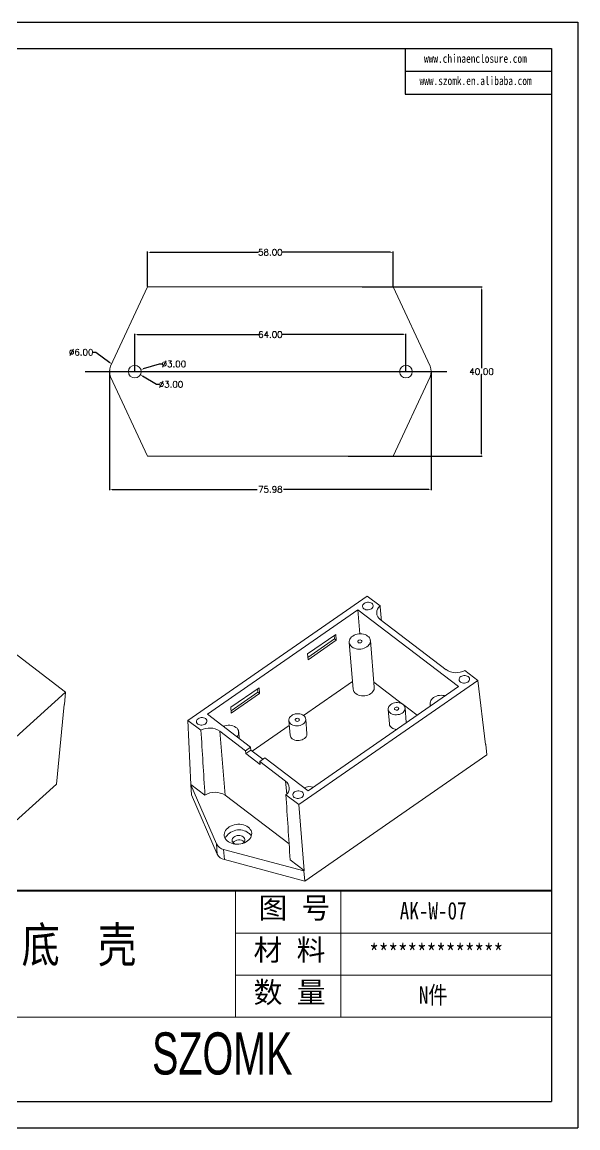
# Model space of a CAD drawing. Header units: inches. Extents: x 3379 to 4150, y 1114 to 1376.
# Drawn here: x 4018.5 to 4149.7, y 1114.4 to 1375.7 of the extents above; entities that cross this region are included whole.
import ezdxf

# ---------------------------------------------------------------- set-up
doc = ezdxf.new("R2010")
doc.units = ezdxf.units.IN
doc.header["$LTSCALE"] = 15
doc.layers.add('文字', color=81, linetype='Continuous')
doc.layers.add('粗实线', color=7, linetype='Continuous', lineweight=30)
doc.layers.add('细实线', color=3, linetype='Continuous', lineweight=9)
doc.styles.get("Standard").update_dxf_attribs({"font": 'txt', "bigfont": 'gbcbig.shx'})
doc.styles.add('宋体', font='', dxfattribs={"width": 0.8, "height": 3.5})
doc.styles.add('长仿宋', font='', dxfattribs={"width": 0.7, "height": 4})
doc.styles.get('宋体').set_extended_font_data('SimSun')
doc.styles.get('长仿宋').set_extended_font_data('SimSun')
doc.dimstyles.new('2', dxfattribs={"dimtxt": 1.5, "dimasz": 0.6, "dimexe": 0.18, "dimexo": 0.0625, "dimgap": 0.09, "dimtad": 0, "dimtih": 1, "dimtoh": 1, "dimzin": 0, "dimdsep": 46, "dimtxsty": 'Standard', "dimcen": 0, "dimadec": 0, "dimazin": 2, "dimtfac": 1, "dimtofl": 0, "dimtmove": 0, "dimatfit": 3, "dimfxl": 1, "dimtolj": 1, "dimtzin": 0, "dimarcsym": 0})

# ---------------------------------------------------------------- blocks, each defined once
blk = doc.blocks.new('*D426')
at = {"color": 0, "lineweight": -2}
for p, q in [((4048.1, 1313.16), (4048.1, 1321.45)), ((4048.7, 1321.27), (4074.26, 1321.27)), ((4105.5, 1321.27), (4079.94, 1321.27)), ((4106.1, 1313.16), (4106.1, 1321.45))]:
    blk.add_line(p, q, dxfattribs=at)
at = {"color": 0}
for points in [[(4048.7, 1321.37), (4048.7, 1321.17), (4048.1, 1321.27)], [(4105.5, 1321.37), (4105.5, 1321.17), (4106.1, 1321.27)]]:
    blk.add_solid(points, dxfattribs=at)
at = {"layer": 'Defpoints', "color": 0}
for p in [(4106.1, 1321.27), (4048.1, 1313.09), (4106.1, 1313.09)]:
    blk.add_point(p, dxfattribs=at)
at = {"color": 0, "insert": (4077.1, 1321.27), "char_height": 1.5, "attachment_point": 5}
blk.add_mtext('\\A1;58.00', dxfattribs=at)
blk = doc.blocks.new('*D427')
at = {"color": 0, "lineweight": -2}
for p, q in [((4098.74, 1313.09), (4127.14, 1313.09)), ((4126.96, 1312.49), (4126.96, 1293.93)), ((4126.96, 1273.69), (4126.96, 1292.25)), ((4095.46, 1273.09), (4127.14, 1273.09))]:
    blk.add_line(p, q, dxfattribs=at)
at = {"color": 0}
for points in [[(4126.86, 1312.49), (4127.06, 1312.49), (4126.96, 1313.09)], [(4126.86, 1273.69), (4127.06, 1273.69), (4126.96, 1273.09)]]:
    blk.add_solid(points, dxfattribs=at)
at = {"layer": 'Defpoints', "color": 0}
for p in [(4098.68, 1313.09), (4095.4, 1273.09), (4126.96, 1273.09)]:
    blk.add_point(p, dxfattribs=at)
at = {"color": 0, "insert": (4126.96, 1293.09), "char_height": 1.5, "attachment_point": 5}
blk.add_mtext('\\A1;40.00', dxfattribs=at)
blk = doc.blocks.new('*D428')
at = {"color": 0, "lineweight": -2}
for p, q in [((4045.1, 1293.16), (4045.1, 1302.03)), ((4045.7, 1301.85), (4074.26, 1301.85)), ((4108.5, 1301.85), (4079.94, 1301.85)), ((4109.1, 1293.16), (4109.1, 1302.03))]:
    blk.add_line(p, q, dxfattribs=at)
at = {"color": 0}
for points in [[(4045.7, 1301.95), (4045.7, 1301.75), (4045.1, 1301.85)], [(4108.5, 1301.95), (4108.5, 1301.75), (4109.1, 1301.85)]]:
    blk.add_solid(points, dxfattribs=at)
at = {"layer": 'Defpoints', "color": 0}
for p in [(4045.1, 1301.85), (4045.1, 1293.09), (4109.1, 1293.09)]:
    blk.add_point(p, dxfattribs=at)
at = {"color": 0, "insert": (4077.1, 1301.85), "char_height": 1.5, "attachment_point": 5}
blk.add_mtext('\\A1;64.00', dxfattribs=at)
blk = doc.blocks.new('*D429')
at = {"color": 0, "lineweight": -2}
for p, q in [((4050.19, 1290.06), (4046.9, 1292.02)), ((4050.79, 1290.06), (4050.19, 1290.06))]:
    blk.add_line(p, q, dxfattribs=at)
at = {"color": 0}
blk.add_solid([(4046.95, 1292.11), (4046.85, 1291.93), (4046.39, 1292.33)], dxfattribs=at)
at = {"layer": 'Defpoints', "color": 0}
for p in [(4043.81, 1293.86), (4046.39, 1292.33)]:
    blk.add_point(p, dxfattribs=at)
at = {"color": 0, "insert": (4053.63, 1290.06), "char_height": 1.5, "attachment_point": 5}
blk.add_mtext('\\A1;∅3.00', dxfattribs=at)
blk = doc.blocks.new('*D430')
at = {"color": 0, "lineweight": -2}
for p, q in [((4039.11, 1293.33), (4039.11, 1265.07)), ((4115.1, 1293.02), (4115.1, 1265.07)), ((4039.71, 1265.25), (4074.01, 1265.25)), ((4114.5, 1265.25), (4080.19, 1265.25))]:
    blk.add_line(p, q, dxfattribs=at)
at = {"color": 0}
for points in [[(4039.71, 1265.35), (4039.71, 1265.15), (4039.11, 1265.25)], [(4114.5, 1265.35), (4114.5, 1265.15), (4115.1, 1265.25)]]:
    blk.add_solid(points, dxfattribs=at)
at = {"layer": 'Defpoints', "color": 0}
for p in [(4039.11, 1293.4), (4115.1, 1293.08), (4115.1, 1265.25)]:
    blk.add_point(p, dxfattribs=at)
at = {"color": 0, "insert": (4077.1, 1265.25), "char_height": 1.5, "attachment_point": 5}
blk.add_mtext('\\A1;75.98', dxfattribs=at)
blk = doc.blocks.new('*D431')
at = {"color": 0, "lineweight": -2}
for p, q in [((4050.87, 1294.88), (4047.1, 1293.71)), ((4051.47, 1294.88), (4050.87, 1294.88))]:
    blk.add_line(p, q, dxfattribs=at)
at = {"color": 0}
blk.add_solid([(4047.07, 1293.81), (4047.13, 1293.62), (4046.53, 1293.54)], dxfattribs=at)
at = {"layer": 'Defpoints', "color": 0}
for p in [(4046.53, 1293.54), (4043.66, 1292.65)]:
    blk.add_point(p, dxfattribs=at)
at = {"color": 0, "insert": (4054.31, 1294.88), "char_height": 1.5, "attachment_point": 5}
blk.add_mtext('\\A1;∅3.00', dxfattribs=at)
blk = doc.blocks.new('*D432')
at = {"color": 0, "lineweight": -2}
for p, q in [((4035.27, 1297.67), (4035.87, 1297.67)), ((4035.87, 1297.67), (4039.2, 1295.23))]:
    blk.add_line(p, q, dxfattribs=at)
at = {"color": 0}
blk.add_solid([(4039.25, 1295.31), (4039.14, 1295.14), (4039.68, 1294.87)], dxfattribs=at)
at = {"layer": 'Defpoints', "color": 0}
for p in [(4039.68, 1294.87), (4044.52, 1291.32)]:
    blk.add_point(p, dxfattribs=at)
at = {"color": 0, "insert": (4032.43, 1297.67), "char_height": 1.5, "attachment_point": 5}
blk.add_mtext('\\A1;∅6.00', dxfattribs=at)

msp = doc.modelspace()

# ---------------------------------------------------------------- linework, layer by layer
for p, q in [((3780.188, 1375.665), (4149.704, 1375.665)), ((4149.704, 1375.665), (4149.704, 1114.391)), ((3789.75, 1369.444), (4143.483, 1369.444)), ((4108.923, 1369.444), (4108.923, 1358.644)), ((4143.483, 1369.444), (4143.483, 1120.612)), ((4108.923, 1364.044), (4143.483, 1364.044)), ((4108.923, 1358.644), (4143.483, 1358.644)), ((3789.75, 1120.612), (4143.483, 1120.612)), ((3780.188, 1114.391), (4149.704, 1114.391))]:
    msp.add_line(p, q)
at = {"color": 7, "linetype": 'Continuous', "lineweight": 15}
for p, q in [((4048.097, 1313.095), (4039.378, 1294.361)), ((4048.097, 1313.095), (4106.097, 1313.095)), ((4106.097, 1313.095), (4114.817, 1294.361)), ((4048.097, 1273.095), (4039.378, 1291.829)), ((4106.097, 1273.095), (4114.817, 1291.829)), ((4106.097, 1273.095), (4048.097, 1273.095)), ((4099.917, 1240.05), (4057.646, 1210.688)), ((4099.917, 1240.05), (4102.989, 1237.715)), ((4097.755, 1236.789), (4062.227, 1212.11)), ((4121.541, 1218.705), (4097.755, 1236.789)), ((4098.222, 1231.13), (4097.755, 1236.789)), ((4118.604, 1222.66), (4103.06, 1234.478)), ((4085.898, 1226.364), (4092.56, 1230.991)), ((4092.203, 1230.743), (4092.271, 1229.917)), ((4092.56, 1230.991), (4092.673, 1229.611)), ((4092.271, 1229.917), (4085.966, 1225.537)), ((4092.673, 1229.611), (4086.012, 1224.984)), ((4092.271, 1229.917), (4092.673, 1229.611)), ((4095.729, 1229.118), (4096.639, 1218.077)), ((4101.622, 1218.487), (4100.713, 1229.528)), ((4028.704, 1217.375), (4016.498, 1226.73)), ((4086.012, 1224.984), (4085.898, 1226.364)), ((4123.05, 1222.463), (4126.121, 1220.127)), ((4067.764, 1213.768), (4074.425, 1218.395)), ((4074.069, 1218.147), (4074.137, 1217.32)), ((4074.425, 1218.395), (4074.539, 1217.015)), ((4083.85, 1190.766), (4126.121, 1220.127)), ((4096.492, 1219.861), (4084.945, 1211.841)), ((4086.012, 1194.027), (4121.541, 1218.705)), ((4108.315, 1214.53), (4101.523, 1219.694)), ((4127.914, 1204.948), (4126.121, 1220.127)), ((4028.704, 1217.375), (4000.848, 1192.117)), ((4028.704, 1217.375), (4028.456, 1214.431)), ((4074.137, 1217.32), (4067.832, 1212.941)), ((4074.539, 1217.015), (4067.878, 1212.388)), ((4074.137, 1217.32), (4074.539, 1217.015)), ((4028.413, 1214.392), (4026.586, 1195.641)), ((4028.413, 1214.392), (4028.456, 1214.431)), ((4067.878, 1212.388), (4067.764, 1213.768)), ((4104.921, 1213.281), (4105.205, 1209.831)), ((4111.76, 1211.911), (4108.468, 1214.414)), ((4109.191, 1210.159), (4108.907, 1213.609)), ((4114.825, 1214.6), (4114.868, 1214.07)), ((4060.718, 1208.353), (4057.646, 1210.688)), ((4058.356, 1195.505), (4057.646, 1210.688)), ((4062.227, 1212.11), (4072.445, 1204.342)), ((4081.477, 1210.644), (4081.762, 1207.194)), ((4085.748, 1207.522), (4085.464, 1210.973)), ((4109.193, 1210.129), (4109.191, 1210.159)), ((4071.26, 1203.52), (4065.163, 1208.155)), ((4065.163, 1208.155), (4066.414, 1192.974)), ((4069.753, 1206.389), (4069.625, 1207.935)), ((4081.572, 1209.497), (4072.814, 1203.414)), ((4127.98, 1204.994), (4127.882, 1205.22)), ((4127.914, 1204.948), (4127.98, 1204.994)), ((4128.199, 1202.533), (4127.98, 1204.994)), ((4072.445, 1204.342), (4071.26, 1203.52)), ((4071.317, 1202.829), (4071.26, 1203.52)), ((4072.502, 1203.652), (4071.317, 1202.829)), ((4071.317, 1202.829), (4074.667, 1200.282)), ((4072.502, 1203.652), (4072.445, 1204.342)), ((4075.35, 1201.486), (4072.502, 1203.652)), ((4085.269, 1172.713), (4128.199, 1202.533)), ((4074.611, 1200.973), (4075.795, 1201.795)), ((4080.708, 1196.337), (4074.611, 1200.973)), ((4074.667, 1200.282), (4074.611, 1200.973)), ((4075.795, 1201.795), (4086.012, 1194.027)), ((4026.586, 1195.641), (3999.157, 1170.771)), ((4058.356, 1195.505), (4058.29, 1195.459)), ((4058.29, 1195.459), (4064.368, 1181.478)), ((4058.469, 1193.089), (4058.29, 1195.459)), ((4061.665, 1192.989), (4058.356, 1195.505)), ((4058.469, 1193.089), (4064.567, 1179.063)), ((4081.526, 1181.485), (4066.414, 1192.974)), ((4083.85, 1190.766), (4080.779, 1193.101)), ((4085.074, 1175.191), (4083.85, 1190.766)), ((4064.567, 1179.063), (4064.368, 1181.478)), ((4085.008, 1175.145), (4066.064, 1180.189)), ((4066.263, 1177.773), (4066.064, 1180.189)), ((4085.269, 1172.713), (4066.263, 1177.773)), ((4085.074, 1175.191), (4081.765, 1177.707)), ((4085.074, 1175.191), (4085.008, 1175.145)), ((4085.008, 1175.145), (4085.269, 1172.713))]:
    msp.add_line(p, q, dxfattribs=at)
at = {"color": 1}
msp.add_line((4033.37, 1293.095), (4118.748, 1293.095), dxfattribs=at)
at = {"color": 8, "linetype": 'Continuous', "lineweight": 15}
msp.add_line((4080.96, 1193.276), (4080.708, 1196.337), dxfattribs=at)
at = {"color": 7, "linetype": 'Continuous', "lineweight": 15, "flags": 128}
for points in [[(4101.033, 1238.335), (4100.824, 1238.46), (4100.578, 1238.547), (4100.309, 1238.591), (4100.03, 1238.59), (4099.755, 1238.544), (4099.498, 1238.456), (4099.271, 1238.329), (4099.086, 1238.17), (4098.952, 1237.987), (4098.877, 1237.789), (4098.863, 1237.587), (4098.911, 1237.389), (4099.02, 1237.207), (4099.183, 1237.049), (4099.393, 1236.924), (4099.638, 1236.837), (4099.907, 1236.792), (4100.186, 1236.793), (4100.461, 1236.839), (4100.719, 1236.928), (4100.946, 1237.055), (4101.131, 1237.214), (4101.264, 1237.397), (4101.34, 1237.595), (4101.354, 1237.797), (4101.305, 1237.995), (4101.197, 1238.177), (4101.033, 1238.335)], [(4100.071, 1230.608), (4099.787, 1230.792), (4099.463, 1230.939), (4099.109, 1231.046), (4098.733, 1231.111), (4098.345, 1231.132), (4097.954, 1231.109), (4097.569, 1231.041), (4097.2, 1230.931), (4096.856, 1230.782), (4096.546, 1230.597), (4096.277, 1230.38), (4096.056, 1230.137), (4095.888, 1229.874), (4095.778, 1229.598), (4095.728, 1229.315), (4095.739, 1229.032), (4095.812, 1228.756), (4095.944, 1228.494), (4096.131, 1228.253), (4096.371, 1228.038), (4096.655, 1227.854), (4096.979, 1227.707), (4097.333, 1227.6), (4097.709, 1227.535), (4098.097, 1227.514), (4098.488, 1227.537), (4098.873, 1227.605), (4099.242, 1227.715), (4099.586, 1227.864), (4099.896, 1228.05), (4100.165, 1228.266), (4100.386, 1228.509), (4100.554, 1228.772), (4100.664, 1229.048), (4100.714, 1229.331), (4100.703, 1229.614), (4100.63, 1229.89), (4100.498, 1230.152), (4100.311, 1230.393), (4100.071, 1230.608)], [(4098.591, 1229.58), (4098.445, 1229.655), (4098.269, 1229.685), (4098.086, 1229.666), (4097.922, 1229.6), (4097.798, 1229.498), (4097.731, 1229.371), (4097.73, 1229.239), (4097.796, 1229.117), (4097.919, 1229.024), (4098.083, 1228.97), (4098.265, 1228.965), (4098.442, 1229.008), (4098.589, 1229.093), (4098.686, 1229.21), (4098.72, 1229.341), (4098.687, 1229.471), (4098.591, 1229.58)], [(4123.814, 1221.015), (4123.604, 1221.141), (4123.359, 1221.228), (4123.09, 1221.272), (4122.811, 1221.271), (4122.535, 1221.225), (4122.278, 1221.136), (4122.051, 1221.009), (4121.866, 1220.85), (4121.733, 1220.667), (4121.657, 1220.469), (4121.643, 1220.267), (4121.692, 1220.07), (4121.8, 1219.887), (4121.963, 1219.73), (4122.173, 1219.604), (4122.418, 1219.517), (4122.687, 1219.473), (4122.967, 1219.474), (4123.242, 1219.52), (4123.499, 1219.609), (4123.726, 1219.736), (4123.911, 1219.895), (4124.045, 1220.078), (4124.12, 1220.275), (4124.134, 1220.478), (4124.086, 1220.675), (4123.977, 1220.857), (4123.814, 1221.015)], [(4097.28, 1216.997), (4097.565, 1216.813), (4097.889, 1216.666), (4098.243, 1216.559), (4098.618, 1216.494), (4099.007, 1216.473), (4099.398, 1216.496), (4099.783, 1216.564), (4100.152, 1216.674), (4100.496, 1216.823), (4100.806, 1217.009), (4101.075, 1217.225), (4101.296, 1217.468), (4101.463, 1217.731), (4101.574, 1218.007), (4101.624, 1218.29), (4101.622, 1218.487)], [(4118.352, 1216.49), (4118.205, 1216.529), (4117.829, 1216.594), (4117.44, 1216.614), (4117.049, 1216.591), (4116.664, 1216.523), (4116.295, 1216.413), (4115.951, 1216.264), (4115.641, 1216.079), (4115.372, 1215.862), (4115.151, 1215.619), (4114.984, 1215.356), (4114.874, 1215.08), (4114.823, 1214.797), (4114.835, 1214.514), (4114.907, 1214.238), (4114.954, 1214.13)], [(4108.394, 1214.473), (4108.131, 1214.639), (4107.829, 1214.766), (4107.497, 1214.85), (4107.147, 1214.89), (4106.789, 1214.883), (4106.435, 1214.83), (4106.097, 1214.732), (4105.785, 1214.593), (4105.509, 1214.417), (4105.278, 1214.21), (4105.1, 1213.978), (4104.98, 1213.729), (4104.922, 1213.471), (4104.929, 1213.212), (4104.999, 1212.961), (4105.13, 1212.725), (4105.319, 1212.512), (4105.56, 1212.33), (4105.843, 1212.183), (4106.162, 1212.077), (4106.504, 1212.014), (4106.859, 1211.998), (4107.217, 1212.028), (4107.564, 1212.104), (4107.891, 1212.223), (4108.186, 1212.381), (4108.44, 1212.574), (4108.646, 1212.794), (4108.795, 1213.035), (4108.884, 1213.29), (4108.91, 1213.549), (4108.872, 1213.805), (4108.771, 1214.05), (4108.61, 1214.275), (4108.394, 1214.473)], [(4107.284, 1213.702), (4107.138, 1213.777), (4106.962, 1213.807), (4106.779, 1213.788), (4106.614, 1213.722), (4106.49, 1213.62), (4106.423, 1213.494), (4106.423, 1213.361), (4106.488, 1213.239), (4106.612, 1213.146), (4106.776, 1213.093), (4106.958, 1213.087), (4107.135, 1213.13), (4107.282, 1213.215), (4107.379, 1213.332), (4107.413, 1213.464), (4107.38, 1213.593), (4107.284, 1213.702)], [(4061.804, 1211.086), (4061.595, 1211.211), (4061.349, 1211.298), (4061.08, 1211.343), (4060.801, 1211.342), (4060.526, 1211.296), (4060.269, 1211.207), (4060.042, 1211.08), (4059.857, 1210.921), (4059.723, 1210.738), (4059.648, 1210.54), (4059.634, 1210.338), (4059.682, 1210.14), (4059.791, 1209.958), (4059.954, 1209.8), (4060.164, 1209.675), (4060.409, 1209.588), (4060.678, 1209.544), (4060.957, 1209.545), (4061.232, 1209.591), (4061.49, 1209.679), (4061.717, 1209.806), (4061.902, 1209.965), (4062.035, 1210.148), (4062.111, 1210.346), (4062.125, 1210.549), (4062.076, 1210.746), (4061.968, 1210.928), (4061.804, 1211.086)], [(4084.951, 1211.837), (4084.688, 1212.002), (4084.386, 1212.129), (4084.054, 1212.214), (4083.704, 1212.253), (4083.346, 1212.246), (4082.992, 1212.193), (4082.653, 1212.095), (4082.341, 1211.956), (4082.065, 1211.78), (4081.835, 1211.573), (4081.656, 1211.341), (4081.537, 1211.092), (4081.479, 1210.834), (4081.485, 1210.575), (4081.555, 1210.324), (4081.687, 1210.088), (4081.876, 1209.876), (4082.116, 1209.693), (4082.4, 1209.546), (4082.718, 1209.44), (4083.06, 1209.378), (4083.416, 1209.361), (4083.773, 1209.392), (4084.121, 1209.467), (4084.447, 1209.586), (4084.743, 1209.744), (4084.997, 1209.937), (4085.202, 1210.157), (4085.352, 1210.398), (4085.441, 1210.653), (4085.467, 1210.912), (4085.429, 1211.168), (4085.327, 1211.413), (4085.166, 1211.638), (4084.951, 1211.837)], [(4083.841, 1211.065), (4083.695, 1211.14), (4083.518, 1211.17), (4083.336, 1211.151), (4083.171, 1211.086), (4083.047, 1210.983), (4082.98, 1210.857), (4082.979, 1210.724), (4083.045, 1210.602), (4083.168, 1210.509), (4083.332, 1210.456), (4083.515, 1210.45), (4083.691, 1210.493), (4083.838, 1210.578), (4083.935, 1210.695), (4083.97, 1210.827), (4083.937, 1210.956), (4083.841, 1211.065)], [(4082.274, 1206.33), (4082.537, 1206.164), (4082.84, 1206.037), (4083.171, 1205.953), (4083.522, 1205.913), (4083.879, 1205.92), (4084.233, 1205.974), (4084.572, 1206.071), (4084.884, 1206.21), (4085.16, 1206.386), (4085.391, 1206.594), (4085.569, 1206.825), (4085.689, 1207.074), (4085.746, 1207.332), (4085.748, 1207.522)], [(4084.585, 1193.766), (4084.375, 1193.892), (4084.13, 1193.979), (4083.861, 1194.023), (4083.582, 1194.022), (4083.306, 1193.976), (4083.049, 1193.887), (4082.822, 1193.76), (4082.637, 1193.601), (4082.503, 1193.418), (4082.428, 1193.221), (4082.414, 1193.018), (4082.463, 1192.821), (4082.571, 1192.639), (4082.734, 1192.481), (4082.944, 1192.355), (4083.189, 1192.268), (4083.458, 1192.224), (4083.737, 1192.225), (4084.013, 1192.271), (4084.27, 1192.36), (4084.497, 1192.487), (4084.682, 1192.646), (4084.816, 1192.829), (4084.891, 1193.026), (4084.905, 1193.229), (4084.856, 1193.426), (4084.748, 1193.608), (4084.585, 1193.766)], [(4071.855, 1185.445), (4071.529, 1185.659), (4071.162, 1185.837), (4070.761, 1185.974), (4070.336, 1186.069), (4069.893, 1186.118), (4069.441, 1186.123), (4068.989, 1186.081), (4068.547, 1185.995), (4068.122, 1185.865), (4067.723, 1185.695), (4067.357, 1185.487), (4067.032, 1185.246), (4066.755, 1184.976), (4066.529, 1184.683), (4066.361, 1184.373), (4066.253, 1184.05), (4066.206, 1183.722), (4066.223, 1183.396), (4066.303, 1183.076), (4066.444, 1182.77), (4066.644, 1182.484), (4066.898, 1182.223), (4067.202, 1181.992), (4067.549, 1181.796), (4067.934, 1181.638), (4068.348, 1181.522), (4068.783, 1181.449), (4069.232, 1181.422), (4069.684, 1181.441), (4070.132, 1181.505), (4070.567, 1181.613), (4070.98, 1181.764), (4071.364, 1181.953), (4071.71, 1182.178), (4072.012, 1182.434), (4072.264, 1182.716), (4072.461, 1183.019), (4072.6, 1183.336), (4072.677, 1183.662), (4072.692, 1183.99), (4072.643, 1184.314), (4072.533, 1184.627), (4072.362, 1184.924), (4072.135, 1185.199), (4071.855, 1185.445)], [(4068.746, 1181.454), (4068.56, 1181.55), (4068.357, 1181.704), (4068.203, 1181.887), (4068.105, 1182.091), (4068.066, 1182.307), (4068.089, 1182.526), (4068.172, 1182.741), (4068.312, 1182.941), (4068.503, 1183.118), (4068.738, 1183.266), (4069.006, 1183.379), (4069.298, 1183.451), (4069.6, 1183.479), (4069.9, 1183.464), (4070.187, 1183.404), (4070.448, 1183.303), (4070.673, 1183.165), (4070.673, 1183.165)]]:
    msp.add_lwpolyline(points, dxfattribs=at)
at = {"color": 7, "linetype": 'Continuous', "lineweight": 15}
for centre in [(4045.097, 1293.095), (4109.097, 1293.095)]:
    msp.add_circle(centre, 1.5, dxfattribs=at)
for centre, radius, start, end in [((4042.097, 1293.095), 3, 155.04026, 204.95974), ((4112.097, 1293.095), 3, 335.04026, 24.95974), ((4104.207, 1236.123), 2.005, 127.41698, 235.10721), ((4120.99, 1226.221), 4.286, 236.18047, 298.7228), ((4098.155, 1218.246), 1.525, 186.38315, 235.00649), ((4106.417, 1209.966), 1.219, 186.35896, 235.03068), ((4062.778, 1204.594), 4.286, 56.18047, 118.7228), ((4067.232, 1206.387), 3.158, 56.30687, 113.84471), ((4068.171, 1207.817), 1.448, 315.64626, 55.82257), ((4082.973, 1207.329), 1.219, 186.35896, 235.03068), ((4107.015, 1210.78), 2.23, 234.4307, 267.6714), ((4079.561, 1194.693), 2.005, 307.41698, 55.10721), ((4086.355, 1191.67), 3.352, 74.2598, 112.89687), ((4064.029, 1189.389), 4.306, 56.35523, 123.28159), ((4069.727, 1181.032), 3.772, 53.53861, 151.53827), ((4070.649, 1182.277), 2.222, 28.54587, 53.56293), ((4066.568, 1182.612), 2.475, 207.25071, 258.25872), ((4069.704, 1180.687), 1.777, 46.92989, 142.49192), ((4070.135, 1182.427), 0.914, 295.16768, 53.90553), ((4066.767, 1180.196), 2.475, 207.25071, 258.25872)]:
    msp.add_arc(centre, radius, start, end, dxfattribs=at)
for centre, major_axis, ratio, start_param, end_param in [((4107.027, 1218.63), (-13.625, 132.677), 0.0156657, 1.4248434, 1.4510386), ((4064.097, 1188.811), (-8.59, 136.173), 0.015865, 1.4257865, 1.5391069), ((4079.641, 1176.992), (-8.59, 136.173), 0.015865, 4.7166384, 4.8299588)]:
    msp.add_ellipse(centre, major_axis=major_axis, ratio=ratio, start_param=start_param, end_param=end_param, dxfattribs=at)
at = {"layer": '粗实线', "color": 7, "lineweight": 40}
msp.add_line((4143.483, 1170.379), (3994.184, 1170.379), dxfattribs=at)
at = {"layer": '细实线', "color": 7}
for p, q in [((4068.833, 1170.379), (4068.833, 1140.519)), ((4093.717, 1170.379), (4093.717, 1140.728)), ((4143.483, 1160.425), (4068.833, 1160.425)), ((4143.483, 1150.472), (4068.833, 1150.472)), ((4143.483, 1140.519), (3919.534, 1140.519))]:
    msp.add_line(p, q, dxfattribs=at)

# ---------------------------------------------------------------- texts
at = {"layer": '文字', "color": 0, "attachment_point": 1, "style": '宋体'}
for s, insert, char_height, width in [('www.chinaenclosure.com', (4113.375, 1368.076), 2.02752, 35.62158), ('www.szomk.en.alibaba.com', (4112.316, 1362.826), 2.02752, 35.62158), ('{\\H1.111x;AK-W-07}', (4107.643, 1167.779), 3.73248, 43.15166), ('底  壳', (4018.345, 1161.786), 8.2944, 106.04092), ('{\\H1.111x;**************}', (4100.463, 1157.825), 3.73248, 43.15166), ('{\\H1.111x;N件}', (4112.158, 1147.872), 3.73248, 43.15166)]:
    msp.add_mtext(s, dxfattribs=dict(at, insert=insert, char_height=char_height, width=width))
at = {"layer": '粗实线', "insert": (4049.169, 1136.955), "char_height": 9.95328, "width": 111.61619, "attachment_point": 1, "style": '长仿宋'}
msp.add_mtext('{\\fSTXinwei|b0|i0|c134|p2;SZOMK}', dxfattribs=at)
at = {"layer": '细实线', "color": 7, "char_height": 4.97664, "attachment_point": 1}
for s, insert, width in [('{\\fSimSun|b0|i0|c134|p54;图 号}', (4074.306, 1168.868), 24.8832), ('{\\fSimSun|b0|i0|c134|p54;材 料   }', (4073.126, 1158.914), 24.8832), ('{\\fSimSun|b0|i0|c134|p54;数 量}', (4073.15, 1148.912), 22.48509)]:
    msp.add_mtext(s, dxfattribs=dict(at, insert=insert, width=width))

# ---------------------------------------------------------------- dimensions: what is measured, and where the dimension line sits
for base, p1, p2, picture, middle in [((4106.097, 1321.271), (4048.097, 1313.095), (4106.097, 1313.095), '*D426', (4077.097, 1321.271)), ((4045.097, 1301.854), (4109.097, 1293.095), (4045.097, 1293.095), '*D428', (4077.097, 1301.854)), ((4115.0973, 1265.2476), (4039.1124, 1293.3951), (4115.0973, 1293.0824), '*D430', (4077.1049, 1265.2476))]:
    dim = msp.add_linear_dim(base=base, p1=p1, p2=p2, dimstyle='2')
    dim.commit()
    dim.dimension.update_dxf_attribs({"geometry": picture, "text_midpoint": middle})
dim = msp.add_linear_dim(base=(4126.961, 1273.095), p1=(4098.679, 1313.095), p2=(4095.396, 1273.095), angle=90, dimstyle='2')
dim.commit()
dim.dimension.update_dxf_attribs({"geometry": '*D427', "text_midpoint": (4126.961, 1293.095)})
for p1, p2, picture, middle in [((4044.515, 1291.319), (4039.679, 1294.87), '*D432', (4032.429, 1297.668)), ((4043.664, 1292.652), (4046.53, 1293.538), '*D431', (4054.315, 1294.881)), ((4043.809, 1293.862), (4046.386, 1292.327), '*D429', (4053.63, 1290.061))]:
    dim = msp.add_diameter_dim_2p(p1=p1, p2=p2, dimstyle='2')
    dim.commit()
    dim.dimension.update_dxf_attribs({"geometry": picture, "text_midpoint": middle, "dimtype": 163})

doc.saveas('drawing.dxf')
